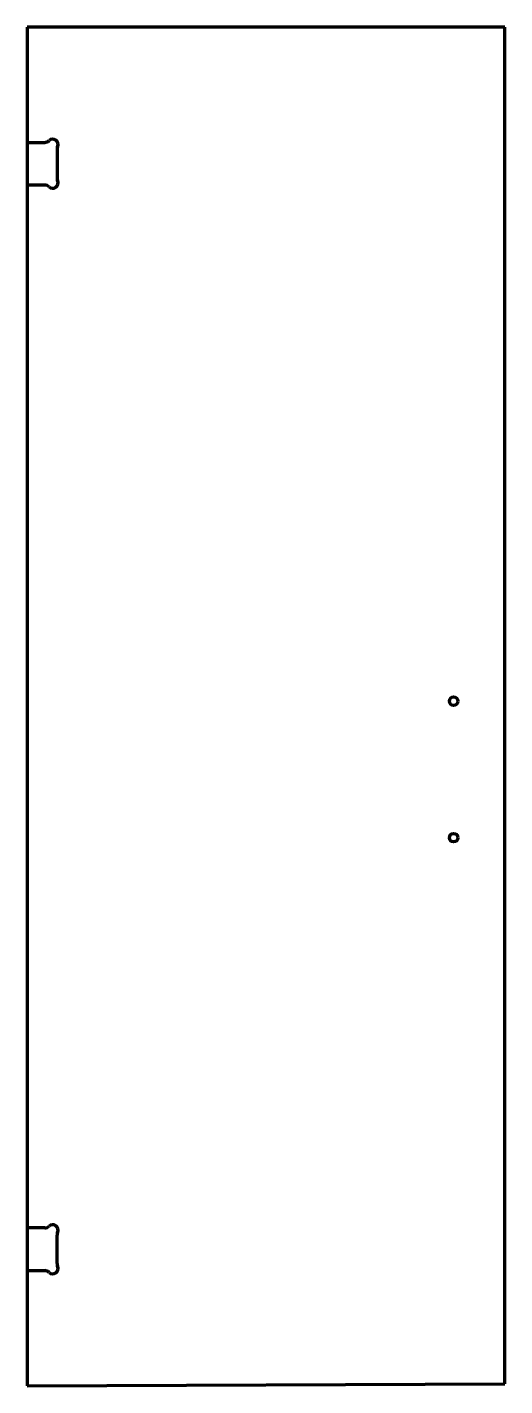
# Model space of a CAD drawing. Header units: inches. Extents: x 0 to 28, y 0 to 79.6.
import ezdxf

# ---------------------------------------------------------------- set-up
doc = ezdxf.new("R2010")
doc.units = ezdxf.units.IN
doc.header["$MEASUREMENT"] = 0
doc.layers.add('1', color=7, linetype='Continuous')

msp = doc.modelspace()

# ---------------------------------------------------------------- linework, layer by layer
at = {"color": 7, "lineweight": 90}
for p, q in [((0, 79.625), (0, 0)), ((28, 79.625), (0, 79.625)), ((28, 0.125), (28, 79.625)), ((0, 0), (28, 0.125))]:
    msp.add_line(p, q, dxfattribs=at)
at = {"layer": '1', "color": 7, "lineweight": 90}
for p, q in [((0, 72.875), (1.028, 72.875)), ((1.75, 72.464), (1.75, 70.786)), ((1.028, 70.375), (0, 70.375)), ((1.028, 9.25), (0, 9.25)), ((1.75, 7.161), (1.75, 8.839)), ((0, 6.75), (1.028, 6.75))]:
    msp.add_line(p, q, dxfattribs=at)
at = {"layer": '1', "color": 1, "lineweight": 90}
for centre in [(25, 40.125), (25, 32.125)]:
    msp.add_circle(centre, 0.25, dxfattribs=at)
at = {"layer": '1', "color": 7, "lineweight": 90}
for centre, radius, start, end in [((1.028, 73.25), 0.375, 270, 313.34176), ((1.5, 72.75), 0.312, 335.38002, 493.34176), ((2.125, 72.464), 0.375, 155.38002, 180), ((1.028, 70), 0.375, 46.65824, 90), ((1.5, 70.5), 0.312, 226.65824, 384.61998), ((2.125, 70.786), 0.375, 180, 204.61998), ((1.028, 9.625), 0.375, 270, 313.34176), ((1.5, 9.125), 0.312, 335.38002, 493.34176), ((2.125, 8.839), 0.375, 155.38002, 180), ((1.028, 6.375), 0.375, 46.65824, 90), ((1.5, 6.875), 0.312, 226.65824, 384.61998), ((2.125, 7.161), 0.375, 180, 204.61998)]:
    msp.add_arc(centre, radius, start, end, dxfattribs=at)

doc.saveas('drawing.dxf')
